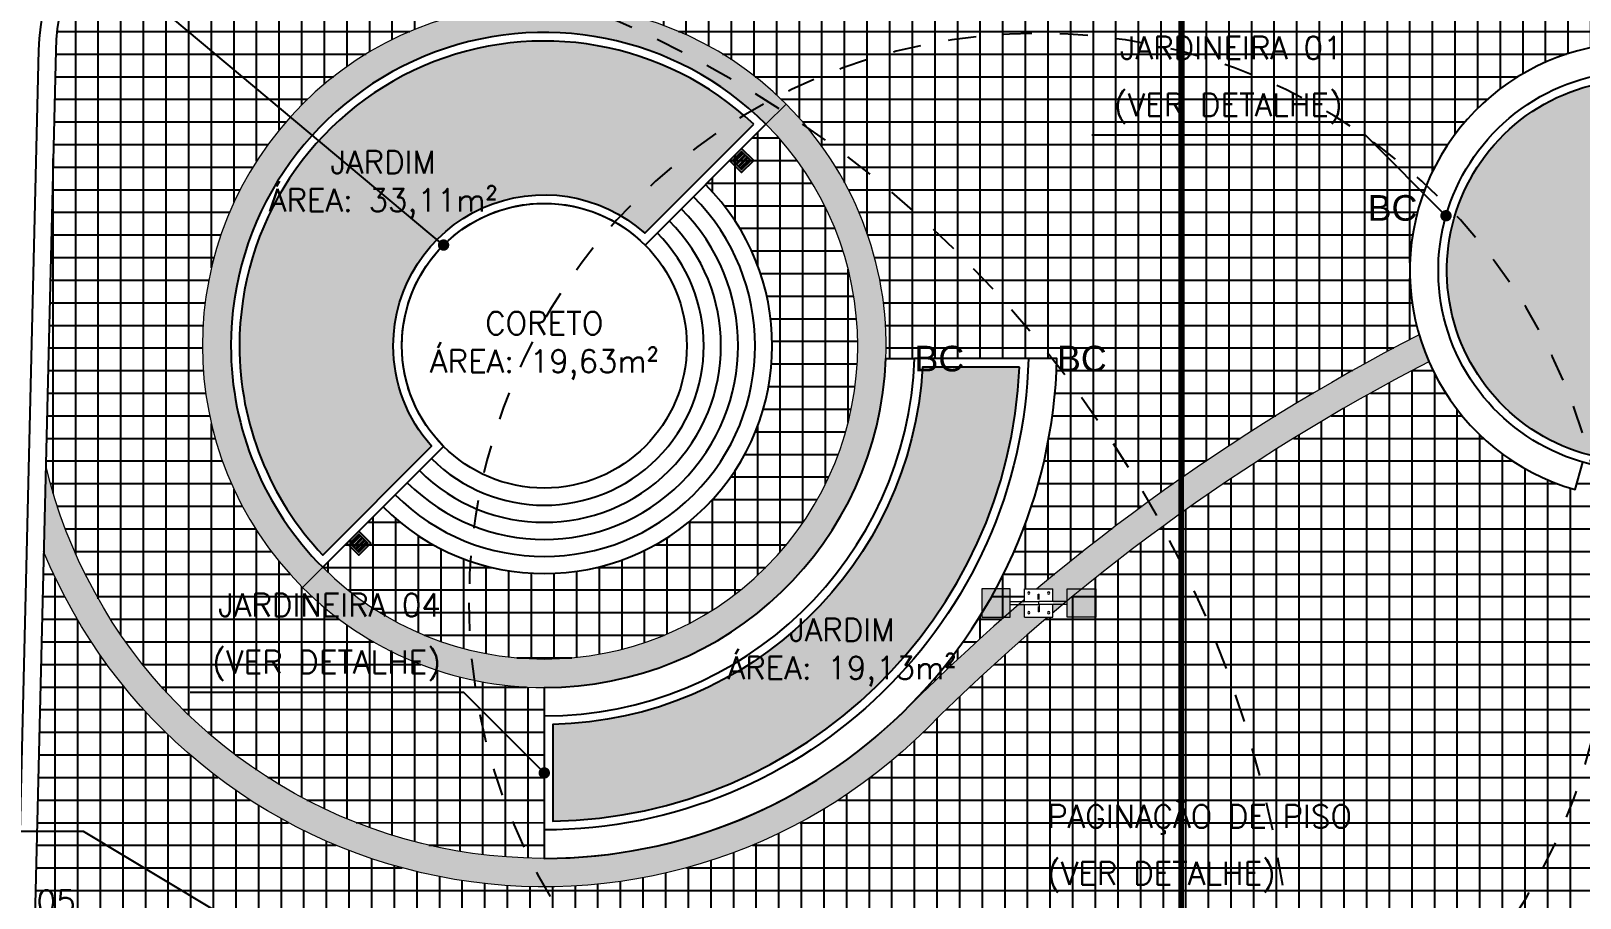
# Model space of a CAD drawing. Extents: x 387222 to 388513, y 9633222 to 9634061.
# Drawn here: x 387944.53 to 387971.71, y 9633448.74 to 9633463.96 of the extents above; entities that cross this region are included whole.
import ezdxf
from ezdxf.enums import TextEntityAlignment as Align

# ---------------------------------------------------------------- set-up
doc = ezdxf.new("R2010")
doc.units = 0
doc.header["$LTSCALE"] = 0.04921259842519685
doc.set_wipeout_variables(frame=1)
doc.linetypes.add('ACAD_PROJEÇÃO', pattern=[0.2, 0.1, -0.1])
doc.linetypes.add('DASHDOT', pattern=[1, 0.5, -0.25, 0, -0.25])
doc.layers.get('Defpoints').update_dxf_attribs({"color": 8})
for name, color, linetype in [('AI-Cotas', 12, 'Continuous'), ('BANCO', 2, 'Continuous'), ('DLXLUM03', 2, 'Continuous'), ('HACHURA', 253, 'Continuous'), ('MEIO-FIO', 3, 'Continuous'), ('P01', 22, 'Continuous'), ('P04', 41, 'Continuous'), ('P08', 8, 'Continuous'), ('P2', 2, 'Continuous'), ('Texto', 2, 'Continuous')]:
    doc.layers.add(name, color=color, linetype=linetype)
for name, color, linetype, lineweight in [('ARQ_PISO', 7, 'Continuous', 13), ('PAISAGISMO', 73, 'Continuous', 25), ('POSTE 5m', 6, 'Continuous', 13)]:
    doc.layers.add(name, color=color, linetype=linetype, lineweight=lineweight)
doc.styles.add('COTA_200', font='romans.shx', dxfattribs={"height": 0.4})
doc.styles.add('RS200', font='romans.shx', dxfattribs={"height": 0.4})
doc.styles.add('RUA_200', font='arial.ttf', dxfattribs={"height": 0.45})
doc.dimstyles.new('Cota 200', dxfattribs={"dimscale": 0.2, "dimtxt": 0.4, "dimasz": 1, "dimexe": 1.25, "dimexo": 0.625, "dimgap": 1, "dimtad": 1, "dimzin": 4, "dimdsep": 46, "dimtxsty": 'RS200', "dimblk": 'DOT', "dimcen": 0.1, "dimclrt": 2, "dimadec": 0, "dimazin": 0, "dimtfac": 1, "dimtix": 1, "dimtmove": 0, "dimatfit": 3, "dimldrblk": 'DOT', "dimfxl": 1, "dimarcsym": 0})

# ---------------------------------------------------------------- blocks, each defined once
blk = doc.blocks.new('_Dot')
at = {"color": 0, "linetype": 'ByBlock', "lineweight": -2}
blk.add_line((-0.5, 0), (-1, 0), dxfattribs=at)
at = {"color": 0, "linetype": 'ByBlock', "const_width": 0.5}
blk.add_lwpolyline([(-0.25, 0, 1), (0.25, 0, 1)], format="xyb", close=True, dxfattribs=at)
blk = doc.blocks.new('POSTE 5m')
h = blk.add_hatch(color=256)
h.dxf.hatch_style = 1
h.paths.add_polyline_path([(-0.2499999999940314, 1.000000000000909), (0.2500000000059686, 1.000000000000909), (0.2500000000059686, 0.5000000000009095), (-0.2499999999940314, 0.5000000000009095)])
h = blk.add_hatch(color=256)
h.dxf.hatch_style = 1
h.paths.add_polyline_path([(-0.2499999999940314, -1), (0.2500000000059686, -1), (0.2500000000059686, -0.5), (-0.2499999999940314, -0.5)])
for points in [[(-0.2499999999940314, 1.000000000000909), (0.2500000000059686, 1.000000000000909), (0.2500000000059686, 0.5000000000009095), (-0.2499999999940314, 0.5000000000009095)], [(-0.2499999999940314, -1), (0.2500000000059686, -1), (0.2500000000059686, -0.5), (-0.2499999999940314, -0.5)]]:
    blk.add_lwpolyline(points, close=True)
for points in [[(-0.02494806883356659, 1.000000000001052), (0.02494806884550371, 1.000000000000767)], [(-0.02494806883356659, -1.000000000000142), (0.02494806884550371, -0.9999999999998579)]]:
    blk.add_lwpolyline(points)
blk.add_wipeout([(-0.2500000000015348, 0.24999999999851602), (0.24999999999846523, 0.2500000000014778), (0.2500000000014271, -0.24999999999852213), (-0.24999999999857292, -0.250000000001484)])
blk.add_wipeout([(-0.024948068838058113, 0.24999999999968284), (-0.2500000000015916, 0.24999999999851602), (-0.24999999999862976, -0.250000000001484), (-0.02494806883805123, -0.25000000000014666), (-0.024948068839482918, -0.008316022882498709), (-0.1538388126940095, -0.008316022883268782), (-0.15383881269410798, 0.008316022880530613), (-0.024948068839467707, 0.00831602288087436)])
for p, q in [((-0.03863345511689431, 0.2499999999997726), (-0.2500000000015348, 0.2499999999985221)), ((-0.1538388126940617, 0.008316022880535456), (-0.1538388126939481, -0.00831602288326394)), ((-0.03863345511416583, -0.2500000000002274), (-0.2499999999985789, -0.2500000000014779))]:
    blk.add_line(p, q)
blk.add_lwpolyline([(-0.2500000000015348, 0.2499999999985221), (-0.2499999999985789, -0.2500000000014779)])
for centre in [(-0.1729204630095751, 0.1729204621359486), (-0.1729204630075287, -0.1729204622353109)]:
    blk.add_circle(centre, 0.0198876919474139)
blk.add_wipeout([(0.024948068841008864, 0.250000000000132), (0.249999999998461, 0.25000000000146927), (0.25000000000142286, -0.2499999999985307), (0.02494806884101486, -0.24999999999986802), (0.024948068839583226, -0.008316022882224832), (0.15383881269416666, -0.008316022881454754), (0.15383881269406807, 0.00831602288234464), (0.024948068839598325, 0.008316022882000892)])
for p, q in [((-0.0249480688365793, 0.5000000000009095), (-0.02494806883953515, 1.023181539494544e-12)), ((0.02494806884254785, 0.5000000000009095), (0.02494806883953515, 7.389644451905042e-13)), ((-0.05982397687546381, 0.00831602288110389), (-0.1538388126940617, 0.008316022880535456)), ((0.02494806883953515, 1.70530256582424e-13), (-0.02494806883953515, -1.70530256582424e-13)), ((0.02494806884254785, -0.5), (0.02494806883953515, 1.70530256582424e-13)), ((0.2499999999984652, 0.2500000000014779), (0.03863345511405214, 0.2500000000002274)), ((0.05982397687523644, 0.008316022881786012), (0.1538388126940617, 0.008316022882354446)), ((0.1538388126941754, -0.008316022881444951), (0.1538388126940617, 0.008316022882354446)), ((-0.05982397687535013, -0.008316022882695506), (-0.1538388126939481, -0.00831602288326394)), ((-0.0249480688365793, -0.5), (-0.02494806883953515, -1.13686837721616e-13)), ((0.024948068839592, -0.008316022882212337), (0.1538388126941754, -0.008316022881444951)), ((0.2500000000014211, -0.2499999999985221), (0.038633455117008, -0.2499999999997726))]:
    blk.add_line(p, q)
blk.add_lwpolyline([(0.2499999999984652, 0.2500000000014779), (0.2500000000014211, -0.2499999999985221)])
for centre in [(0.1729204614585456, 0.1729204621379949), (0.1729204614605919, -0.1729204622332645)]:
    blk.add_circle(centre, 0.0198876919474139)
at = {"layer": 'Defpoints', "linetype": 'ACAD_PROJEÇÃO', "ltscale": 100}
blk.add_circle((0, 0), 10, dxfattribs=at)
blk = doc.blocks.new('POSTE 10m')
at = {"layer": 'Defpoints', "linetype": 'ACAD_PROJEÇÃO', "ltscale": 100}
blk.add_circle((0, 0), 20, dxfattribs=at)
blk = doc.blocks.new('*X430')
at = {"color": 0}
for p, q in [((-0.1092439952078573, -0.1470766164589037), (-0.1092439952078573, 0.1529233835411077)), ((-0.0827274909133658, -0.1470766164589037), (-0.08272749091336579, 0.1529233835411077)), ((-0.03424399520785444, -0.1470766164589037), (-0.03424399520785442, 0.1529233835411077)), ((-0.007727490913362957, -0.1470766164589037), (-0.007727490913362938, 0.1529233835411077)), ((0.0407560047921484, -0.1470766164589037), (0.04075600479214842, 0.1529233835411077)), ((0.06727250908663988, -0.1470766164589037), (0.0672725090866399, 0.1529233835411077)), ((0.1157560047921512, -0.1470766164589037), (0.1157560047921513, 0.1529233835411077)), ((0.1422725090866427, -0.1470766164589037), (0.1422725090866427, 0.1529233835411077))]:
    blk.add_line(p, q, dxfattribs=at)
blk = doc.blocks.new('Lum. Piso')
at = {"layer": 'HACHURA'}
h = blk.add_hatch(color=8, dxfattribs=at)
h.dxf.hatch_style = 1
h.paths.add_polyline_path([(0, -0.2999999523162842), (0.6000000014901161, -0.2999999523162842), (0.6000000014901161, 0.2999999523162842), (0, 0.2999999523162842)])
at = {"layer": 'DLXLUM03'}
for points in [[(0, -0.2999999523162842), (0.6000000014901161, -0.2999999523162842), (0.6000000014901161, 0.2999999523162842), (0, 0.2999999523162842)], [(0.07500000298023224, -0.2250000238418579), (0.5250000059604645, -0.2250000238418579), (0.5250000059604645, 0.2249999046325684), (0.07500000298023224, 0.2249999046325684)]]:
    blk.add_lwpolyline(points, close=True, dxfattribs=at)
at = {"layer": 'DLXLUM03', "xscale": 1.499999999999803, "yscale": 1.499999999999803, "zscale": 1.499999999999803}
blk.add_blockref('*X430', (0.2851501107215881, -0.004385232925415039), dxfattribs=at)

msp = doc.modelspace()

# ---------------------------------------------------------------- hatches: boundary and pattern name
at = {"layer": 'P01'}
h = msp.add_hatch(color=256, dxfattribs=at)
h.dxf.hatch_style = 1
h.paths.add_polyline_path([(387957.4253892069, 9633462.325027935), (387957.7789425975, 9633462.678581325, 1), (387949.2936612242, 9633454.193299951), (387949.6472146148, 9633454.546853341, -0.1989123674167624), (387948.0363019108, 9633458.435940638, -0.6681786378732941)])
h = msp.add_hatch(color=256, dxfattribs=at)
h.dxf.hatch_style = 1
h.paths.add_polyline_path([(387957.7789425975, 9633462.678581325), (387957.4253892067, 9633462.325027935, -1), (387949.6472146149, 9633454.546853341), (387949.2936612241, 9633454.193299951, 0.1989123673496558), (387953.5363019107, 9633452.435940638, 0.4032267608915916), (387959.5320483883, 9633458.21005532, 0.2087176112275926)])
h = msp.add_hatch(color=256, dxfattribs=at)
h.dxf.hatch_style = 1
h.paths.add_polyline_path([(387944.7856695231, 9633456.332031706), (387944.7493379978, 9633454.824948369, 0.5354082035268145), (387960.2538163338, 9633451.71842622, -0.07727823364145477), (387969.0606902562, 9633458.155149281, -0.0315356658617334), (387968.8883913053, 9633458.628856985, 0.07772668473573198), (387959.9003890787, 9633452.072105747, -0.1989175186289221), (387953.5363019107, 9633449.435940638, -0.3466769457464564)])
at = {"layer": 'P04'}
h = msp.add_hatch(dxfattribs=at)
h.set_pattern_fill('NET', color=256, scale=0.125, angle=90)
h.set_pattern_definition([(90, (-300, 0), (-0.396875, 2.430158492058029e-17), []), (180, (-300, 0), (-4.860316984116058e-17, -0.396875), [])])
h.paths.add_polyline_path([(387972.0128326783, 9633446.679823576), (387972.3128326783, 9633446.679823576), (387972.3128326783, 9633452.934540559), (387972.6128326783, 9633452.934540559), (387972.6128326783, 9633453.670389613), (388003.7128326783, 9633453.670389613), (388003.7128326783, 9633457.011668637, 0.01660991179531186), (388001.655205679, 9633458.163246712, -0.2243512952957448), (387999.0851864197, 9633455.910471335), (387998.9478258566, 9633456.391233308, -0.05192841478117414), (387998.2337985893, 9633456.26532875), (387991.1277285833, 9633455.76157377, -0.8113683671036463), (387990.0524224064, 9633459.52514539), (387993.2814051873, 9633461.23017643, 0.01841261122707049), (387990.713912448, 9633461.719495563), (387990.6236443121, 9633461.12543066, -0.0008954191292803738), (387990.7471787171, 9633461.106342617), (387990.7021106195, 9633460.80974433), (387990.4885758017, 9633460.23652938, 0.07591118160761585), (387980.2238059163, 9633460.23652938), (387980.1338050943, 9633460.828835059, 0.0009031827085308537), (387980.0102711293, 9633460.809744336), (387979.9652030334, 9633461.106342625, -0.0008954188909110727), (387980.0887374057, 9633461.12543066), (387979.9984654699, 9633461.71952057, 0.01841293369356769), (387977.4309258272, 9633461.230203204), (387980.6599593117, 9633459.52514539, -0.811368367078276), (387979.5846531348, 9633455.76157377), (387972.4785831293, 9633456.26532875, -0.05192841482694203), (387971.7645558614, 9633456.391233308), (387971.6271952983, 9633455.910471335, -0.2237722676681585), (387969.0606902564, 9633458.155149281, 0.07727823364114926), (387960.2538163341, 9633451.71842622, -0.5354082035279647), (387944.7493379978, 9633454.824948369), (387944.1042327444, 9633428.065065, 0.4254350763968792), (387947.8551693973, 9633424.276259935), (387962.105013551, 9633424.476591421), (387964.9337728602, 9633427.355493734, -0.4044319686649162), (387971.7128326783, 9633439.174489118), (387971.7128326783, 9633440.425106594), (387972.0128326783, 9633440.425106594)])
h.paths.add_polyline_path([(387965.4683841327, 9633438.343416668, -1), (387962.4683841331, 9633438.343416668, -1)], flags=16)
h.paths.add_polyline_path([(387957.986463774, 9633446.164812414, -1), (387960.9864637736, 9633446.164812414, -1)], flags=16)
h.paths.add_polyline_path([(387960.9695814838, 9633440.960295578, -1), (387957.9695814842, 9633440.960295578, -1)], flags=16)
h.paths.add_polyline_path([(387961.9348307991, 9633435.60843014, 0.009178395280010692), (387961.7285880107, 9633435.145707462, 0.1551119491722647), (387960.9508192402, 9633426.820945427, -0.05593851640861195), (387957.3185275372, 9633427.909692155), (387957.2784997309, 9633427.818048561, -0.00219301410407939), (387957.1407763203, 9633427.877485042), (387957.1007500627, 9633427.785844993, -0.1890008172516899), (387948.2231779042, 9633436.66341715), (387948.314817953, 9633436.703443406, -0.002193014098723984), (387948.2553814729, 9633436.841166817), (387948.3470250705, 9633436.881194623, -0.1688209604756983), (387947.5831381734, 9633448.016735226, 0.1804623339785791), (387955.8622669441, 9633446.663520046, 0.01268356774380007), (387956.4562514317, 9633446.796615282, 0.4602604180185438)], flags=16)
at = {"layer": 'P08'}
h = msp.add_hatch(dxfattribs=at)
h.set_pattern_fill('NET', color=256, scale=0.125, angle=89.99999999999999)
h.set_pattern_definition([(90, (0, 0), (-0.396875, 1.124255375002021e-16), []), (180, (0, 0), (-1.367271224207824e-16, -0.396875), [])])
edge = h.paths.add_edge_path()
edge.add_line((388003.7128326783, 9633458.380389612), (388005.2128326783, 9633458.380389614))
edge.add_line((388005.2128326783, 9633458.380389614), (388016.2128326783, 9633458.380389614))
edge.add_line((388016.2128326783, 9633458.380389614), (388016.2128326783, 9633453.370389614))
edge.add_line((388016.2128326783, 9633453.370389614), (388019.1498091016, 9633453.370389614))
edge.add_arc((388026.2574345442, 9633458.891409501), 9.000000001507727, 130.6593558087797, 217.8391379146387, ccw=False)
edge.add_line((388020.3933905986, 9633465.718780052), (388006.5282444383, 9633466.020106826))
edge.add_line((388006.5282444383, 9633466.020106826), (387991.0795563849, 9633466.359682031))
edge.add_arc((387985.5001515122, 9633471.73870845), 7.750076383231539, 221.3264245323641, 316.0475550864084, ccw=False)
edge.add_line((387979.6801567548, 9633466.620960413), (387948.733156198, 9633467.230483871))
edge.add_arc((387948.6602961617, 9633463.53120132), 3.699999997079937, 88.8716642097334, 178.6190280061692)
edge.add_line((387944.9613708347, 9633463.620371966), (387944.7856695231, 9633456.332031706))
edge.add_arc((387953.5363019092, 9633458.43594064), 8.999999997751, 193.5189916479069, 270.000000009264)
edge.add_line((387953.5363019107, 9633449.435940642), (387953.5363019107, 9633449.935940638))
edge.add_line((387953.5363019107, 9633449.935940638), (387953.5363019107, 9633451.935940638))
edge.add_line((387953.5363019107, 9633451.935940638), (387953.5363019107, 9633452.435940638))
edge.add_arc((387953.5363019127, 9633458.435940642), 6.00000000372529, 225.0000000149355, 269.9999999811014, ccw=False)
edge.add_arc((387953.5363019104, 9633458.435940638), 5.999999999512249, 45.00000000157212, 225.0000000051095, ccw=False)
edge.add_arc((387953.5363019066, 9633458.435940638), 6.000000002722654, -2.1575557695746284, 44.99999997445241, ccw=False)
edge.add_line((387959.5320483869, 9633458.21005532), (387960.0323757884, 9633458.21005532))
edge.add_line((387960.0323757884, 9633458.21005532), (387962.0332999586, 9633458.210055321))
edge.add_line((387962.0332999586, 9633458.210055321), (387962.5334667878, 9633458.210055321))
edge.add_arc((387953.5363019001, 9633458.435940644), 9.000000010933569, 315.0011356638742, 358.56181835819416, ccw=False)
edge.add_arc((387985.356107097, 9633426.61613544), 36.00000005641408, 117.2218160028252, 134.9997160770224, ccw=False)
edge.add_arc((387972.7261390852, 9633459.75655019), 3.999999998069878, 74.05548728150319, 196.375026926574, ccw=False)
edge.add_line((387973.8249643104, 9633463.602662915), (387973.6876037482, 9633463.121900946))
edge.add_arc((387972.7260797539, 9633459.756566994), 3.500000142874911, 62.164168358310405, 74.05460397329472, ccw=False)
edge.add_line((387974.3603689403, 9633462.851579087), (387976.7596084804, 9633461.584685402))
edge.add_arc((387985.3561070659, 9633426.626135513), 35.99999997582236, 76.18458038239328, 103.81523222116328, ccw=False)
edge.add_line((387993.9527199898, 9633461.584657285), (387996.3520127777, 9633462.851579087))
edge.add_arc((387997.9863019626, 9633459.756566998), 3.500000138904311, 105.94539602055369, 117.83583164909999, ccw=False)
edge.add_line((387997.0247779697, 9633463.121900946), (387996.8874174076, 9633463.602662915))
edge.add_arc((387997.986227977, 9633459.756545998), 4.000000001043559, -16.24627519503929, 105.94429437406691, ccw=False)
edge.add_arc((387985.3561067496, 9633426.626135007), 36.0000005730969, 59.34222850307418, 62.773391977892686, ccw=False)
edge.add_line((388003.7128326783, 9633457.594355078), (388003.7128326783, 9633458.380389612))
h = msp.add_hatch(dxfattribs=at)
h.set_pattern_fill('NET', color=256, scale=0.125, angle=89.99999999999999)
h.set_pattern_definition([(90, (199.2935656621703, -0.6775092706084251), (-0.396875, 1.124255375002021e-16), []), (180, (199.2935656621703, -0.6775092706084251), (-1.367271224207824e-16, -0.396875), [])])
h.paths.add_polyline_path([(387950.7078747863, 9633455.607513513), (387949.6472146178, 9633454.546853345, 1), (387957.4253892071, 9633462.325027935), (387956.3647290355, 9633461.264367763, -1)])
at = {"layer": 'PAISAGISMO', "ltscale": 0.5}
h = msp.add_hatch(color=256, dxfattribs=at)
h.dxf.hatch_style = 1
h.paths.add_polyline_path([(387957.2117699738, 9633462.323540736, 0.6580856631761398), (387948.1863019108, 9633458.435940638, 0.1916347627695481), (387949.6487018137, 9633454.760472575), (387951.5594072004, 9633456.671177961, -0.1842340168394942), (387950.8863019109, 9633458.435940638, -0.6478894683680757), (387955.3010645871, 9633460.412835348)])
h = msp.add_hatch(color=256, dxfattribs=at)
h.dxf.hatch_style = 1
edge = h.paths.add_edge_path()
edge.add_line((387979.5952069364, 9633455.911202032), (387972.4891901268, 9633456.414953252))
edge.add_arc((387972.7260798063, 9633459.756567126), 3.350000000312474, 62.16416810684029, 265.94504003781674, ccw=False)
edge.add_line((387974.2903279772, 9633462.718935717), (387980.5899183477, 9633459.39250202))
edge.add_arc((387979.7260536051, 9633457.756574608), 1.850005618031293, -94.05578577161458, 62.163342348910305, ccw=False)
h = msp.add_hatch(color=256, dxfattribs=at)
h.dxf.hatch_style = 1
edge = h.paths.add_edge_path()
edge.add_line((387961.8778371549, 9633458.060055321), (387960.1756701207, 9633458.06005532))
edge.add_arc((387953.5363019109, 9633458.435940636), 6.649999999839453, 271.2924956205509, 356.7596801590242, ccw=False)
edge.add_line((387953.6863019107, 9633451.787632583), (387953.6863019107, 9633450.087288052))
edge.add_arc((387953.5363019105, 9633458.435940638), 8.350000000447666, 271.0293208682595, 357.4198894917154)

# ---------------------------------------------------------------- linework, layer by layer
at = {"layer": 'AI-Cotas', "linetype": 'DASHDOT', "ltscale": 30, "const_width": 0.1}
msp.add_lwpolyline([(387964.7128326783, 9633475.118037736), (387964.7128326783, 9633416.310842806)], dxfattribs=at)
at = {"layer": 'AI-Cotas'}
msp.add_lwpolyline([(387967.946532432, 9633462.132304635), (387969.3607459944, 9633460.718091073)], dxfattribs=at)
at = {"layer": 'ARQ_PISO'}
for points in [[(387957.4253892064, 9633462.325027935), (387957.7789425975, 9633462.678581325, 0.9999999999794204), (387949.2936612242, 9633454.193299951), (387949.6447270021, 9633454.544365728)], [(387968.8883913051, 9633458.628856985, 0.07772793100162502), (387959.9002629411, 9633452.07197961, -0.58599881383912), (387944.7856695229, 9633456.332031706, -0.58599881383912)], [(387969.060690256, 9633458.155149281, 0.077278233660658), (387960.2538163317, 9633451.718426218, -0.53540820342545), (387944.7493379978, 9633454.824948369, -0.53540820342545)]]:
    msp.add_lwpolyline(points, format="xyb", dxfattribs=at)
for radius, start, end in [(6, 357.8424442292326, 45.00000000589536), (5.5, 225.0000000064316, 45.0000000051448), (6, 225.0000000035371, 269.9999999988877)]:
    msp.add_arc((387953.5363019108, 9633458.435940638), radius, start, end, dxfattribs=at)
at = {"layer": 'BANCO'}
msp.add_lwpolyline([(387973.6876037483, 9633463.121900946), (387973.8249643104, 9633463.602662915, 0.9999845865907266), (387971.6271952983, 9633455.910471335), (387971.7645558614, 9633456.391233308)], format="xyb", dxfattribs=at)
msp.add_lwpolyline([(387953.5363019107, 9633449.935940638), (387953.5363019107, 9633449.43594064), (387953.5363019107, 9633449.435940638, 0.4068806126707158), (387962.5334667878, 9633458.210055321), (387962.0332999586, 9633458.210055321, -0.4064503358100088)], format="xyb", close=True, dxfattribs=at)
for points in [[(387959.5320483883, 9633458.21005532), (387960.0323757884, 9633458.21005532)], [(387953.5363019107, 9633452.435940638), (387953.5363019107, 9633451.935940638)]]:
    msp.add_lwpolyline(points, dxfattribs=at)
for radius, start, end in [(6, 269.9999999988877, 357.8424442292326), (6.5, 269.9999999989741, 358.0084797181879)]:
    msp.add_arc((387953.5363019108, 9633458.435940638), radius, start, end, dxfattribs=at)
at = {"layer": 'MEIO-FIO'}
for points in [[(388033.2574345423, 9633453.070389614), (388033.2574345423, 9633461.825266957, 0.4078634361055881), (388029.3443447361, 9633465.824322673), (388006.5347627029, 9633466.320036005), (387987.17125106, 9633466.745662346), (387980.6188755682, 9633466.902529852), (387948.7390637675, 9633467.5304257, 0.4129226869043201), (387944.6614579695, 9633463.627602017), (387943.8043198797, 9633428.072295051, 0.4254350763585992), (387947.8593865321, 9633423.976289576), (387962.2325569923, 9633424.178354844)], [(388032.9574345423, 9633453.370389614), (388032.9574345423, 9633461.825266957, 0.4078634362052328), (388029.3378264716, 9633465.524393495), (388006.5282444383, 9633466.020106826), (387987.1643646684, 9633466.44574125), (387980.612331699, 9633466.602600556), (387948.7331561972, 9633467.230483871, 0.412922686934726), (387944.961370834, 9633463.620371964), (387944.1042327443, 9633428.065064998, 0.4254350763057252), (387947.8551693977, 9633424.276259935), (387962.1050135504, 9633424.476591421)], [(387979.5846531273, 9633455.76157376), (387972.4785831262, 9633456.26532875, -1.232485810476043), (387974.36036894, 9633462.851579087), (387980.6599593104, 9633459.52514539, -0.8113683683583507), (387979.58465313, 9633455.76157377)]]:
    msp.add_lwpolyline(points, format="xyb", dxfattribs=at)
for points in [[(387957.4253892073, 9633462.325027935, 0.6681786379138865), (387948.0363019108, 9633458.435940638, 0.1989123674049415), (387949.6472146147, 9633454.546853341), (387951.768534958, 9633456.668173686, -0.1989123674053306), (387951.0363019108, 9633458.435940638, -0.6681786379431129), (387955.3040688639, 9633460.20370759), (387957.4253892073, 9633462.325027935, 0.6681786379138865)], [(387957.2117699738, 9633462.323540736, 0.6580856631761398), (387948.1863019108, 9633458.435940638, 0.1916347627695482), (387949.6487018137, 9633454.760472575), (387951.5594072004, 9633456.671177961, -0.1842340168394942), (387950.8863019109, 9633458.435940638, -0.6478894683680756), (387955.3010645871, 9633460.412835348)], [(387979.5952069364, 9633455.911202032), (387972.4891901268, 9633456.414953252, -1.232485811116807), (387974.2903279772, 9633462.718935717), (387980.5899183477, 9633459.39250202, -0.8113683676301592)], [(387961.8778371549, 9633458.060055321), (387960.1756701207, 9633458.06005532, -0.3912273460320007), (387953.6863019107, 9633451.787632583), (387953.6863019107, 9633450.087288052, 0.395880406471131)]]:
    msp.add_lwpolyline(points, format="xyb", close=True, dxfattribs=at)
for points in [[(387962.0332999586, 9633458.210055321), (387960.0323757884, 9633458.21005532)], [(387953.5363019107, 9633451.935940638), (387953.5363019107, 9633449.935940638)]]:
    msp.add_lwpolyline(points, dxfattribs=at)
at = {"layer": 'P2'}
msp.add_circle((387953.5363019108, 9633458.435940638), 2.5, dxfattribs=at)
for radius in [3.999999999999999, 3.699999999999999, 3.399999999999999, 3.1, 2.8]:
    msp.add_arc((387953.5363019108, 9633458.435940638), radius, 225.0000000060031, 45.00000000257229, dxfattribs=at)

# ---------------------------------------------------------------- block references
at = {"rotation": 90}
msp.add_blockref('POSTE 10m', (387946.7328889246, 9633445.849948533), dxfattribs=at)
at = {"layer": 'DLXLUM03', "xscale": 0.500004739048179, "yscale": 0.500004739048179, "zscale": 0.500004739048179, "rotation": 315.0000000219203}
msp.add_blockref('Lum. Piso', (387950.1763008934, 9633455.075939622), dxfattribs=at)

# ---------------------------------------------------------------- texts
at = {"layer": 'AI-Cotas', "color": 2, "char_height": 0.4, "style": 'RS200'}
for s, insert, attachment_point in [('\\pxsm1.5;JARDINEIRA 01\\P(VER DETALHE)', (387967.546532432, 9633462.332304634), 9), ('\\pxsm1.5;JARDINEIRA 04\\P(VER DETALHE)', (387951.7220883483, 9633452.5501542), 9), ('\\pxsm1.5;PAGINAÇÃO DE PISO\\P(VER DETALHE)', (387962.3613375142, 9633448.83968614), 7), ('\\pxsm1.5;JARDINEIRA 05\\P(VER DETALHE)', (387945.3118129871, 9633447.345271172), 9)]:
    msp.add_mtext(s, dxfattribs=dict(at, insert=insert, attachment_point=attachment_point))
at = {"layer": 'BANCO', "style": 'RUA_200'}
for p in [(387967.9855831862, 9633460.855430508), (387960.0323757884, 9633458.21005532), (387962.5334667882, 9633458.210055321)]:
    msp.add_text('BC', height=0.45, dxfattribs=at).set_placement(p, align=Align.MIDDLE_LEFT)
at = {"layer": 'Texto', "char_height": 0.4, "attachment_point": 5, "style": 'COTA_200'}
for s, insert in [('JARDIM\\PÁREA: 33,11m² ', (387950.7078747859, 9633461.264367763)), ('CORETO\\PÁREA: 19,63m² ', (387953.5363019107, 9633458.435940638)), ('JARDIM\\PÁREA: 19,13m² ', (387958.7590791869, 9633453.053336166))]:
    msp.add_mtext_dynamic_manual_height_columns(s, width=5.8627702961262, gutter_width=2.5, heights=[0], dxfattribs=dict(at, insert=insert))

# ---------------------------------------------------------------- leaders
at = {"layer": 'AI-Cotas', "annotation_type": 0, "has_hookline": 1, "hookline_direction": 1}
for points, text_width in [([(387951.7685349574, 9633460.20370759), (387943.3260385741, 9633467.274775403), (387943.1260385741, 9633467.274775403)], 4.399999999999999), ([(387969.3607459944, 9633460.718091073), (387967.946532432, 9633462.132304635), (387967.746532432, 9633462.132304635)], 4.399999999999999), ([(387951.5416109668, 9633446.250795335), (387945.4513739207, 9633449.905539025), (387945.2513739207, 9633449.905539025)], 8.038095238095238)]:
    msp.add_leader(points, dimstyle='Cota 200', dxfattribs=dict(at, text_width=text_width))

# ---------------------------------------------------------------- next in the draw order: block references
at = {"layer": 'POSTE 5m', "xscale": -1, "rotation": 90}
msp.add_blockref('POSTE 5m', (387962.2128326783, 9633453.920389613), dxfattribs=at)

# ---------------------------------------------------------------- next in the draw order: linework, layer by layer
at = {"layer": 'AI-Cotas'}
msp.add_lwpolyline([(387952.1220883483, 9633452.3501542), (387953.5363019107, 9633450.935940638)], dxfattribs=at)

# ---------------------------------------------------------------- next in the draw order: block references
at = {"layer": 'DLXLUM03', "xscale": 0.500004739048179, "yscale": 0.500004739048179, "zscale": 0.500004739048179, "rotation": 315.0000000219203}
msp.add_blockref('Lum. Piso', (387956.8938153139, 9633461.793454044), dxfattribs=at)

# ---------------------------------------------------------------- next in the draw order: leaders
at = {"layer": 'AI-Cotas', "annotation_type": 0, "has_hookline": 1, "hookline_direction": 1, "text_width": 4.399999999999999}
msp.add_leader([(387953.5363019107, 9633450.935940638), (387952.1220883483, 9633452.3501542), (387951.9220883483, 9633452.3501542)], dimstyle='Cota 200', dxfattribs=at)

doc.saveas('drawing.dxf')
